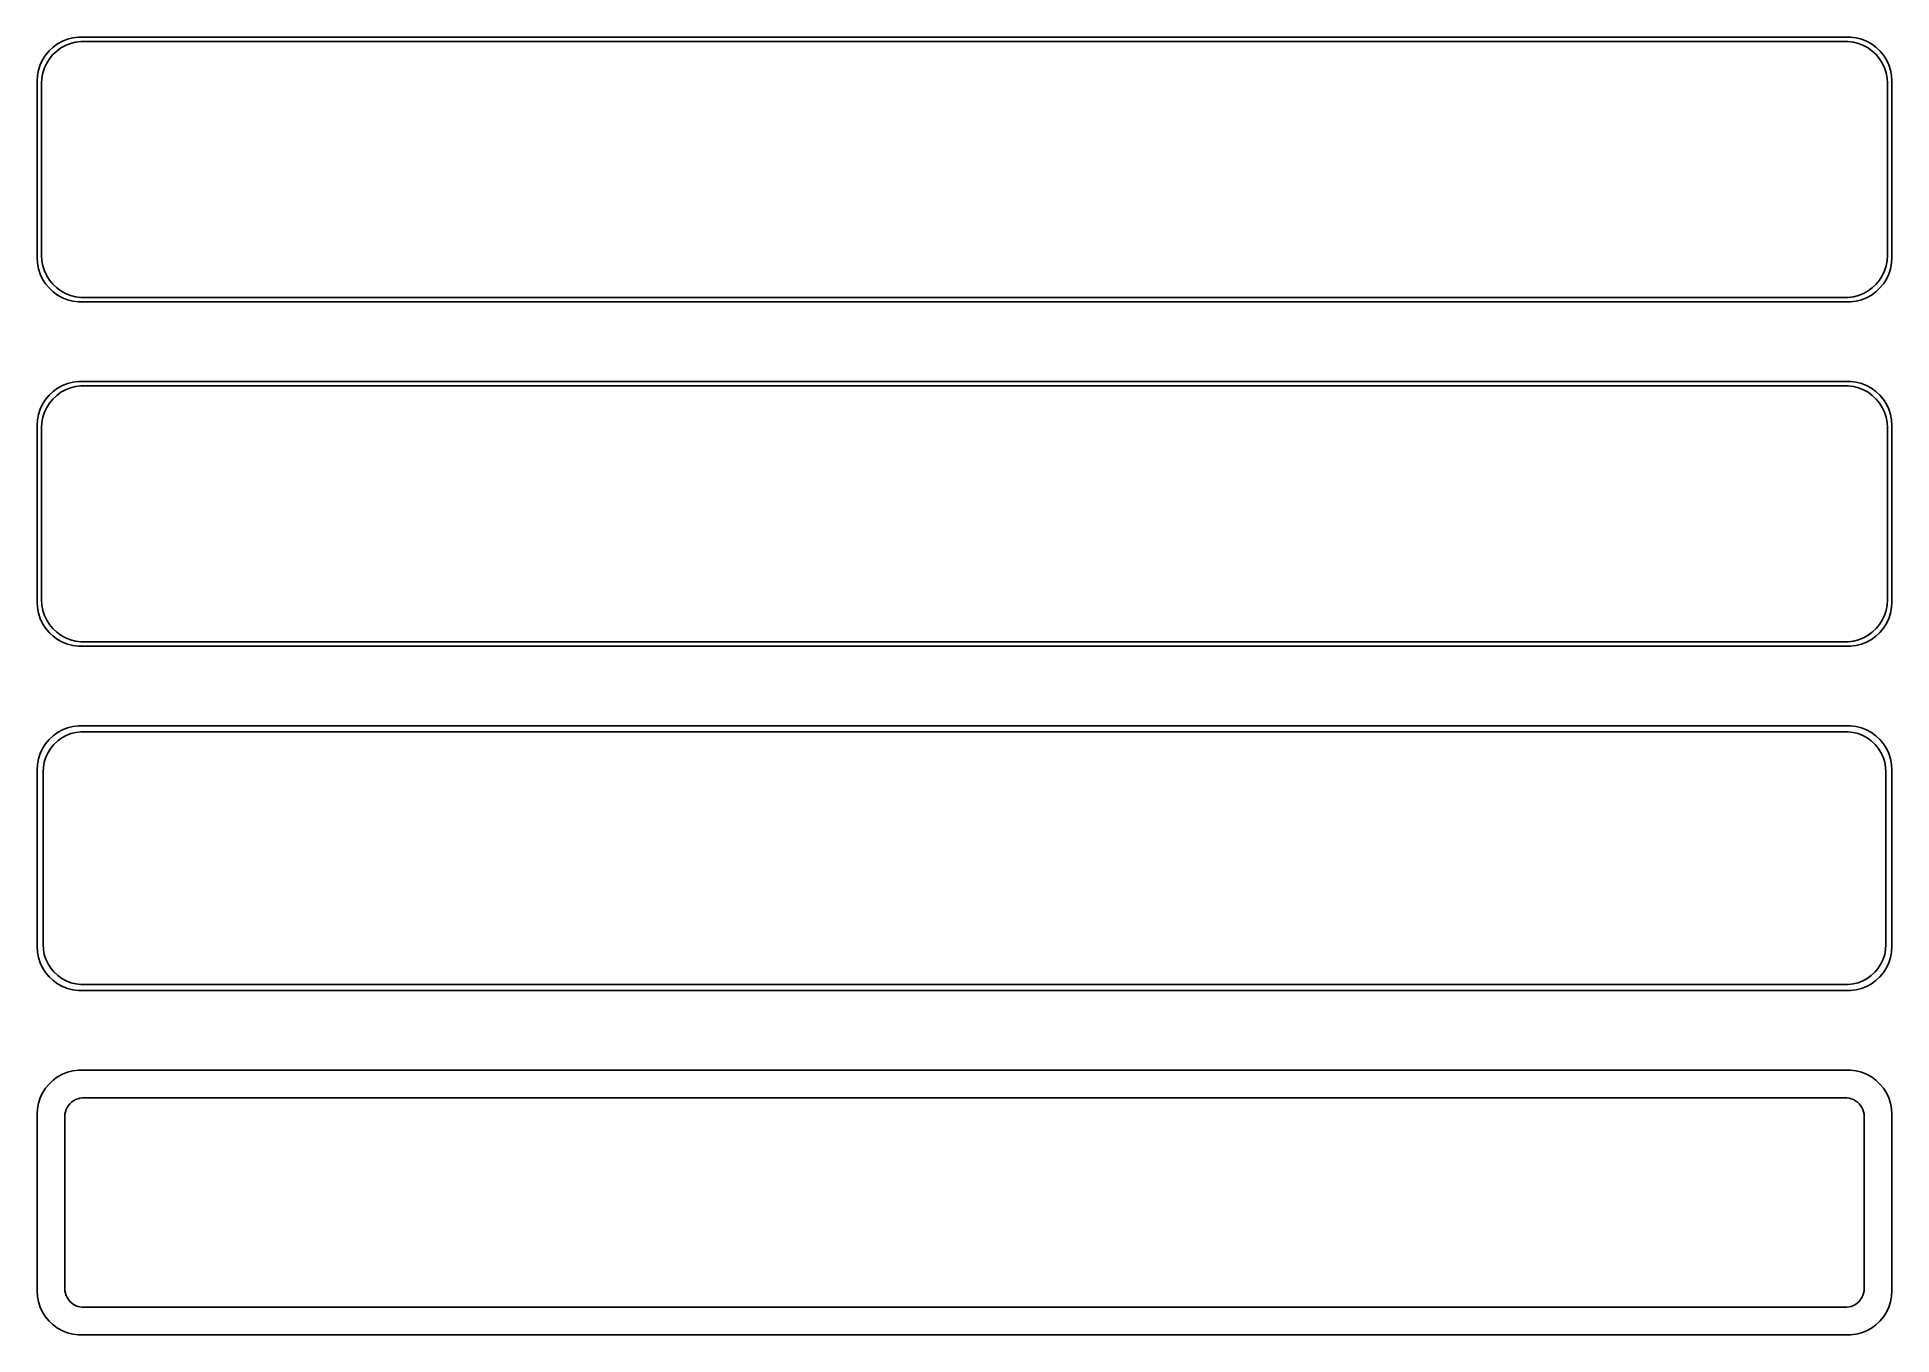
# Model space of a CAD drawing. Header units: metres. Extents: x -105 to 105, y 141 to 288.
import ezdxf

# ---------------------------------------------------------------- set-up
doc = ezdxf.new("R2010")
doc.units = ezdxf.units.M

msp = doc.modelspace()

# ---------------------------------------------------------------- linework, layer by layer
for p, q in [((-101.545, 287.755), (-102.129, 287.524)), ((-100.937, 287.911), (-101.545, 287.755)), ((-100.314, 287.99), (-100.937, 287.911)), ((100.314, 287.99), (-100.314, 287.99)), ((100.937, 287.911), (100.314, 287.99)), ((101.545, 287.755), (100.937, 287.911)), ((102.129, 287.524), (101.545, 287.755)), ((-104.045, 285.939), (-104.382, 285.409)), ((-103.645, 286.423), (-104.045, 285.939)), ((-103.187, 286.853), (-103.645, 286.423)), ((-103.593, 285.542), (-103.213, 286.002)), ((-103.213, 286.002), (-102.778, 286.41)), ((-102.679, 287.222), (-103.187, 286.853)), ((-102.778, 286.41), (-102.295, 286.761)), ((-102.129, 287.524), (-102.679, 287.222)), ((-102.295, 286.761), (-101.772, 287.048)), ((-101.772, 287.048), (-101.218, 287.268)), ((-101.218, 287.268), (-100.64, 287.416)), ((-100.64, 287.416), (-100.048, 287.491)), ((-100.048, 287.491), (100.048, 287.491)), ((100.048, 287.491), (100.64, 287.416)), ((100.64, 287.416), (101.218, 287.268)), ((101.218, 287.268), (101.772, 287.048)), ((101.772, 287.048), (102.295, 286.761)), ((102.679, 287.222), (102.129, 287.524)), ((102.295, 286.761), (102.778, 286.41)), ((103.187, 286.853), (102.679, 287.222)), ((102.778, 286.41), (103.213, 286.002)), ((103.645, 286.423), (103.187, 286.853)), ((103.213, 286.002), (103.593, 285.542)), ((104.045, 285.939), (103.645, 286.423)), ((104.382, 285.409), (104.045, 285.939)), ((-104.961, 283.627), (-105, 283)), ((-104.843, 284.243), (-104.961, 283.627)), ((-104.649, 284.841), (-104.843, 284.243)), ((-104.382, 285.409), (-104.649, 284.841)), ((-104.463, 283.345), (-104.351, 283.931)), ((-104.351, 283.931), (-104.166, 284.499)), ((-104.166, 284.499), (-103.912, 285.038)), ((-103.912, 285.038), (-103.593, 285.542)), ((103.593, 285.542), (103.912, 285.038)), ((103.912, 285.038), (104.166, 284.499)), ((104.166, 284.499), (104.351, 283.931)), ((104.351, 283.931), (104.463, 283.345)), ((104.649, 284.841), (104.382, 285.409)), ((104.843, 284.243), (104.649, 284.841)), ((104.961, 283.627), (104.843, 284.243)), ((105, 283), (104.961, 283.627)), ((-105, 283), (-105, 263)), ((-104.5, 282.75), (-104.463, 283.345)), ((-104.5, 263.25), (-104.5, 282.75)), ((104.463, 283.345), (104.5, 282.75)), ((104.5, 282.75), (104.5, 263.25)), ((105, 263), (105, 283)), ((-105, 263), (-104.961, 262.373)), ((-104.463, 262.655), (-104.5, 263.25)), ((-104.351, 262.069), (-104.463, 262.655)), ((104.463, 262.655), (104.351, 262.069)), ((104.5, 263.25), (104.463, 262.655)), ((104.961, 262.373), (105, 263)), ((-104.961, 262.373), (-104.843, 261.757)), ((-104.843, 261.757), (-104.649, 261.159)), ((-104.649, 261.159), (-104.382, 260.591)), ((-104.382, 260.591), (-104.045, 260.061)), ((-104.166, 261.501), (-104.351, 262.069)), ((-103.912, 260.962), (-104.166, 261.501)), ((-103.593, 260.458), (-103.912, 260.962)), ((-103.213, 259.998), (-103.593, 260.458)), ((103.593, 260.458), (103.213, 259.998)), ((103.912, 260.962), (103.593, 260.458)), ((104.166, 261.501), (103.912, 260.962)), ((104.045, 260.061), (104.382, 260.591)), ((104.351, 262.069), (104.166, 261.501)), ((104.382, 260.591), (104.649, 261.159)), ((104.649, 261.159), (104.843, 261.757)), ((104.843, 261.757), (104.961, 262.373)), ((-104.045, 260.061), (-103.645, 259.577)), ((-103.645, 259.577), (-103.187, 259.147)), ((-102.778, 259.59), (-103.213, 259.998)), ((-103.187, 259.147), (-102.679, 258.778)), ((-102.295, 259.239), (-102.778, 259.59)), ((-102.679, 258.778), (-102.129, 258.476)), ((-101.772, 258.952), (-102.295, 259.239)), ((-102.129, 258.476), (-101.545, 258.245)), ((-101.218, 258.732), (-101.772, 258.952)), ((-100.64, 258.584), (-101.218, 258.732)), ((-100.048, 258.509), (-100.64, 258.584)), ((100.048, 258.509), (-100.048, 258.509)), ((100.64, 258.584), (100.048, 258.509)), ((101.218, 258.732), (100.64, 258.584)), ((101.772, 258.952), (101.218, 258.732)), ((101.545, 258.245), (102.129, 258.476)), ((102.295, 259.239), (101.772, 258.952)), ((102.129, 258.476), (102.679, 258.778)), ((102.778, 259.59), (102.295, 259.239)), ((102.679, 258.778), (103.187, 259.147)), ((103.213, 259.998), (102.778, 259.59)), ((103.187, 259.147), (103.645, 259.577)), ((103.645, 259.577), (104.045, 260.061)), ((-101.545, 258.245), (-100.937, 258.089)), ((-100.937, 258.089), (-100.314, 258.01)), ((-100.314, 258.01), (100.314, 258.01)), ((100.314, 258.01), (100.937, 258.089)), ((100.937, 258.089), (101.545, 258.245)), ((-103.187, 247.853), (-103.645, 247.423)), ((-102.679, 248.222), (-103.187, 247.853)), ((-102.129, 248.524), (-102.679, 248.222)), ((-102.295, 247.761), (-101.772, 248.048)), ((-101.545, 248.755), (-102.129, 248.524)), ((-101.772, 248.048), (-101.218, 248.268)), ((-100.937, 248.911), (-101.545, 248.755)), ((-101.218, 248.268), (-100.64, 248.416)), ((-100.314, 248.99), (-100.937, 248.911)), ((-100.64, 248.416), (-100.048, 248.491)), ((100.314, 248.99), (-100.314, 248.99)), ((-100.048, 248.491), (100.048, 248.491)), ((100.048, 248.491), (100.64, 248.416)), ((100.937, 248.911), (100.314, 248.99)), ((100.64, 248.416), (101.218, 248.268)), ((101.545, 248.755), (100.937, 248.911)), ((101.218, 248.268), (101.772, 248.048)), ((102.129, 248.524), (101.545, 248.755)), ((101.772, 248.048), (102.295, 247.761)), ((102.679, 248.222), (102.129, 248.524)), ((103.187, 247.853), (102.679, 248.222)), ((103.645, 247.423), (103.187, 247.853)), ((-104.649, 245.841), (-104.843, 245.243)), ((-104.382, 246.409), (-104.649, 245.841)), ((-104.045, 246.939), (-104.382, 246.409)), ((-104.166, 245.499), (-103.912, 246.038)), ((-103.645, 247.423), (-104.045, 246.939)), ((-103.912, 246.038), (-103.593, 246.542)), ((-103.593, 246.542), (-103.213, 247.002)), ((-103.213, 247.002), (-102.778, 247.41)), ((-102.778, 247.41), (-102.295, 247.761)), ((102.295, 247.761), (102.778, 247.41)), ((102.778, 247.41), (103.213, 247.002)), ((103.213, 247.002), (103.593, 246.542)), ((103.593, 246.542), (103.912, 246.038)), ((104.045, 246.939), (103.645, 247.423)), ((103.912, 246.038), (104.166, 245.499)), ((104.382, 246.409), (104.045, 246.939)), ((104.649, 245.841), (104.382, 246.409)), ((104.843, 245.243), (104.649, 245.841)), ((-104.961, 244.627), (-105, 244)), ((-105, 244), (-105, 224)), ((-104.843, 245.243), (-104.961, 244.627)), ((-104.5, 243.75), (-104.463, 244.345)), ((-104.5, 224.25), (-104.5, 243.75)), ((-104.463, 244.345), (-104.351, 244.931)), ((-104.351, 244.931), (-104.166, 245.499)), ((104.166, 245.499), (104.351, 244.931)), ((104.351, 244.931), (104.463, 244.345)), ((104.463, 244.345), (104.5, 243.75)), ((104.5, 243.75), (104.5, 224.25)), ((104.961, 244.627), (104.843, 245.243)), ((105, 244), (104.961, 244.627)), ((105, 224), (105, 244)), ((-105, 224), (-104.961, 223.373)), ((-104.961, 223.373), (-104.843, 222.757)), ((-104.843, 222.757), (-104.649, 222.159)), ((-104.463, 223.655), (-104.5, 224.25)), ((-104.351, 223.069), (-104.463, 223.655)), ((-104.166, 222.501), (-104.351, 223.069)), ((104.351, 223.069), (104.166, 222.501)), ((104.463, 223.655), (104.351, 223.069)), ((104.5, 224.25), (104.463, 223.655)), ((104.649, 222.159), (104.843, 222.757)), ((104.843, 222.757), (104.961, 223.373)), ((104.961, 223.373), (105, 224)), ((-104.649, 222.159), (-104.382, 221.591)), ((-104.382, 221.591), (-104.045, 221.061)), ((-103.912, 221.962), (-104.166, 222.501)), ((-104.045, 221.061), (-103.645, 220.577)), ((-103.593, 221.458), (-103.912, 221.962)), ((-103.645, 220.577), (-103.187, 220.147)), ((-103.213, 220.998), (-103.593, 221.458)), ((-102.778, 220.59), (-103.213, 220.998)), ((-102.295, 220.239), (-102.778, 220.59)), ((102.778, 220.59), (102.295, 220.239)), ((103.213, 220.998), (102.778, 220.59)), ((103.187, 220.147), (103.645, 220.577)), ((103.593, 221.458), (103.213, 220.998)), ((103.912, 221.962), (103.593, 221.458)), ((103.645, 220.577), (104.045, 221.061)), ((104.166, 222.501), (103.912, 221.962)), ((104.045, 221.061), (104.382, 221.591)), ((104.382, 221.591), (104.649, 222.159)), ((-103.187, 220.147), (-102.679, 219.778)), ((-102.679, 219.778), (-102.129, 219.476)), ((-101.772, 219.952), (-102.295, 220.239)), ((-102.129, 219.476), (-101.545, 219.245)), ((-101.218, 219.732), (-101.772, 219.952)), ((-101.545, 219.245), (-100.937, 219.089)), ((-100.64, 219.584), (-101.218, 219.732)), ((-100.937, 219.089), (-100.314, 219.01)), ((-100.048, 219.509), (-100.64, 219.584)), ((-100.314, 219.01), (100.314, 219.01)), ((100.048, 219.509), (-100.048, 219.509)), ((100.64, 219.584), (100.048, 219.509)), ((100.314, 219.01), (100.937, 219.089)), ((101.218, 219.732), (100.64, 219.584)), ((100.937, 219.089), (101.545, 219.245)), ((101.772, 219.952), (101.218, 219.732)), ((101.545, 219.245), (102.129, 219.476)), ((102.295, 220.239), (101.772, 219.952)), ((102.129, 219.476), (102.679, 219.778)), ((102.679, 219.778), (103.187, 220.147)), ((-104.045, 207.939), (-104.382, 207.409)), ((-103.645, 208.423), (-104.045, 207.939)), ((-103.187, 208.853), (-103.645, 208.423)), ((-102.679, 209.222), (-103.187, 208.853)), ((-103.088, 207.884), (-102.668, 208.278)), ((-102.129, 209.524), (-102.679, 209.222)), ((-102.668, 208.278), (-102.203, 208.616)), ((-102.203, 208.616), (-101.699, 208.893)), ((-101.545, 209.755), (-102.129, 209.524)), ((-101.699, 208.893), (-101.165, 209.104)), ((-100.937, 209.911), (-101.545, 209.755)), ((-101.165, 209.104), (-100.608, 209.247)), ((-100.314, 209.99), (-100.937, 209.911)), ((-100.608, 209.247), (-100.037, 209.319)), ((100.314, 209.99), (-100.314, 209.99)), ((-100.037, 209.319), (100.037, 209.319)), ((100.037, 209.319), (100.608, 209.247)), ((100.937, 209.911), (100.314, 209.99)), ((100.608, 209.247), (101.165, 209.104)), ((101.545, 209.755), (100.937, 209.911)), ((101.165, 209.104), (101.699, 208.893)), ((102.129, 209.524), (101.545, 209.755)), ((101.699, 208.893), (102.203, 208.616)), ((102.679, 209.222), (102.129, 209.524)), ((102.203, 208.616), (102.668, 208.278)), ((102.668, 208.278), (103.088, 207.884)), ((103.187, 208.853), (102.679, 209.222)), ((103.645, 208.423), (103.187, 208.853)), ((104.045, 207.939), (103.645, 208.423)), ((104.382, 207.409), (104.045, 207.939)), ((-104.843, 206.243), (-104.961, 205.627)), ((-104.649, 206.841), (-104.843, 206.243)), ((-104.382, 207.409), (-104.649, 206.841)), ((-104.292, 205.324), (-104.185, 205.889)), ((-104.185, 205.889), (-104.007, 206.435)), ((-104.007, 206.435), (-103.762, 206.956)), ((-103.762, 206.956), (-103.454, 207.441)), ((-103.454, 207.441), (-103.088, 207.884)), ((103.088, 207.884), (103.454, 207.441)), ((103.454, 207.441), (103.762, 206.956)), ((103.762, 206.956), (104.007, 206.435)), ((104.007, 206.435), (104.185, 205.889)), ((104.185, 205.889), (104.292, 205.324)), ((104.649, 206.841), (104.382, 207.409)), ((104.843, 206.243), (104.649, 206.841)), ((104.961, 205.627), (104.843, 206.243)), ((-104.961, 205.627), (-105, 205)), ((-105, 205), (-105, 185)), ((-104.328, 204.75), (-104.292, 205.324)), ((-104.328, 185.25), (-104.328, 204.75)), ((104.292, 205.324), (104.328, 204.75)), ((104.328, 204.75), (104.328, 185.25)), ((105, 205), (104.961, 205.627)), ((105, 185), (105, 205)), ((-105, 185), (-104.961, 184.373)), ((-104.292, 184.676), (-104.328, 185.25)), ((104.328, 185.25), (104.292, 184.676)), ((104.961, 184.373), (105, 185)), ((-104.961, 184.373), (-104.843, 183.757)), ((-104.843, 183.757), (-104.649, 183.159)), ((-104.649, 183.159), (-104.382, 182.591)), ((-104.185, 184.111), (-104.292, 184.676)), ((-104.007, 183.565), (-104.185, 184.111)), ((-103.762, 183.044), (-104.007, 183.565)), ((-103.454, 182.559), (-103.762, 183.044)), ((103.762, 183.044), (103.454, 182.559)), ((104.007, 183.565), (103.762, 183.044)), ((104.185, 184.111), (104.007, 183.565)), ((104.292, 184.676), (104.185, 184.111)), ((104.382, 182.591), (104.649, 183.159)), ((104.649, 183.159), (104.843, 183.757)), ((104.843, 183.757), (104.961, 184.373)), ((-104.382, 182.591), (-104.045, 182.061)), ((-104.045, 182.061), (-103.645, 181.577)), ((-103.645, 181.577), (-103.187, 181.147)), ((-103.088, 182.116), (-103.454, 182.559)), ((-103.187, 181.147), (-102.679, 180.778)), ((-102.668, 181.722), (-103.088, 182.116)), ((-102.679, 180.778), (-102.129, 180.476)), ((-102.203, 181.384), (-102.668, 181.722)), ((-101.699, 181.107), (-102.203, 181.384)), ((-101.165, 180.896), (-101.699, 181.107)), ((-100.608, 180.753), (-101.165, 180.896)), ((-100.037, 180.681), (-100.608, 180.753)), ((100.037, 180.681), (-100.037, 180.681)), ((100.608, 180.753), (100.037, 180.681)), ((101.165, 180.896), (100.608, 180.753)), ((101.699, 181.107), (101.165, 180.896)), ((102.203, 181.384), (101.699, 181.107)), ((102.129, 180.476), (102.679, 180.778)), ((102.668, 181.722), (102.203, 181.384)), ((103.088, 182.116), (102.668, 181.722)), ((102.679, 180.778), (103.187, 181.147)), ((103.454, 182.559), (103.088, 182.116)), ((103.187, 181.147), (103.645, 181.577)), ((103.645, 181.577), (104.045, 182.061)), ((104.045, 182.061), (104.382, 182.591)), ((-102.129, 180.476), (-101.545, 180.245)), ((-101.545, 180.245), (-100.937, 180.089)), ((-100.937, 180.089), (-100.314, 180.01)), ((-100.314, 180.01), (100.314, 180.01)), ((100.314, 180.01), (100.937, 180.089)), ((100.937, 180.089), (101.545, 180.245)), ((101.545, 180.245), (102.129, 180.476)), ((-102.679, 170.222), (-103.187, 169.853)), ((-102.129, 170.524), (-102.679, 170.222)), ((-101.545, 170.755), (-102.129, 170.524)), ((-100.937, 170.911), (-101.545, 170.755)), ((-100.314, 170.99), (-100.937, 170.911)), ((100.314, 170.99), (-100.314, 170.99)), ((100.937, 170.911), (100.314, 170.99)), ((101.545, 170.755), (100.937, 170.911)), ((102.129, 170.524), (101.545, 170.755)), ((102.679, 170.222), (102.129, 170.524)), ((103.187, 169.853), (102.679, 170.222)), ((-104.382, 168.409), (-104.649, 167.841)), ((-104.045, 168.939), (-104.382, 168.409)), ((-103.645, 169.423), (-104.045, 168.939)), ((-103.187, 169.853), (-103.645, 169.423)), ((103.645, 169.423), (103.187, 169.853)), ((104.045, 168.939), (103.645, 169.423)), ((104.382, 168.409), (104.045, 168.939)), ((104.649, 167.841), (104.382, 168.409)), ((-104.961, 166.627), (-105, 166)), ((-105, 166), (-105, 146)), ((-104.843, 167.243), (-104.961, 166.627)), ((-104.649, 167.841), (-104.843, 167.243)), ((-101.86, 165.75), (-101.843, 166.014)), ((-101.843, 166.014), (-101.793, 166.275)), ((-101.793, 166.275), (-101.711, 166.527)), ((-101.711, 166.527), (-101.599, 166.766)), ((-101.599, 166.766), (-101.457, 166.99)), ((-101.457, 166.99), (-101.288, 167.194)), ((-101.288, 167.194), (-101.095, 167.375)), ((-101.095, 167.375), (-100.88, 167.531)), ((-100.88, 167.531), (-100.648, 167.659)), ((-100.648, 167.659), (-100.402, 167.756)), ((-100.402, 167.756), (-100.145, 167.822)), ((-100.145, 167.822), (-99.882, 167.855)), ((-99.882, 167.855), (99.882, 167.855)), ((99.882, 167.855), (100.145, 167.822)), ((100.145, 167.822), (100.402, 167.756)), ((100.402, 167.756), (100.648, 167.659)), ((100.648, 167.659), (100.88, 167.531)), ((100.88, 167.531), (101.095, 167.375)), ((101.095, 167.375), (101.288, 167.194)), ((101.288, 167.194), (101.457, 166.99)), ((101.457, 166.99), (101.599, 166.766)), ((101.599, 166.766), (101.711, 166.527)), ((101.711, 166.527), (101.793, 166.275)), ((101.793, 166.275), (101.843, 166.014)), ((101.843, 166.014), (101.86, 165.75)), ((104.843, 167.243), (104.649, 167.841)), ((104.961, 166.627), (104.843, 167.243)), ((105, 166), (104.961, 166.627)), ((105, 146), (105, 166)), ((-101.86, 146.25), (-101.86, 165.75)), ((101.86, 165.75), (101.86, 146.25)), ((-105, 146), (-104.961, 145.373)), ((-104.961, 145.373), (-104.843, 144.757)), ((-101.843, 145.986), (-101.86, 146.25)), ((-101.793, 145.725), (-101.843, 145.986)), ((-101.711, 145.473), (-101.793, 145.725)), ((-101.599, 145.234), (-101.711, 145.473)), ((-101.457, 145.01), (-101.599, 145.234)), ((-101.288, 144.806), (-101.457, 145.01)), ((101.457, 145.01), (101.288, 144.806)), ((101.599, 145.234), (101.457, 145.01)), ((101.711, 145.473), (101.599, 145.234)), ((101.793, 145.725), (101.711, 145.473)), ((101.843, 145.986), (101.793, 145.725)), ((101.86, 146.25), (101.843, 145.986)), ((104.843, 144.757), (104.961, 145.373)), ((104.961, 145.373), (105, 146)), ((-104.843, 144.757), (-104.649, 144.159)), ((-104.649, 144.159), (-104.382, 143.591)), ((-104.382, 143.591), (-104.045, 143.061)), ((-104.045, 143.061), (-103.645, 142.577)), ((-101.095, 144.625), (-101.288, 144.806)), ((-100.88, 144.469), (-101.095, 144.625)), ((-100.648, 144.341), (-100.88, 144.469)), ((-100.402, 144.244), (-100.648, 144.341)), ((-100.145, 144.178), (-100.402, 144.244)), ((-99.882, 144.145), (-100.145, 144.178)), ((99.882, 144.145), (-99.882, 144.145)), ((100.145, 144.178), (99.882, 144.145)), ((100.402, 144.244), (100.145, 144.178)), ((100.648, 144.341), (100.402, 144.244)), ((100.88, 144.469), (100.648, 144.341)), ((101.095, 144.625), (100.88, 144.469)), ((101.288, 144.806), (101.095, 144.625)), ((103.645, 142.577), (104.045, 143.061)), ((104.045, 143.061), (104.382, 143.591)), ((104.382, 143.591), (104.649, 144.159)), ((104.649, 144.159), (104.843, 144.757)), ((-103.645, 142.577), (-103.187, 142.147)), ((-103.187, 142.147), (-102.679, 141.778)), ((-102.679, 141.778), (-102.129, 141.476)), ((-102.129, 141.476), (-101.545, 141.245)), ((-101.545, 141.245), (-100.937, 141.089)), ((-100.937, 141.089), (-100.314, 141.01)), ((-100.314, 141.01), (100.314, 141.01)), ((100.314, 141.01), (100.937, 141.089)), ((100.937, 141.089), (101.545, 141.245)), ((101.545, 141.245), (102.129, 141.476)), ((102.129, 141.476), (102.679, 141.778)), ((102.679, 141.778), (103.187, 142.147)), ((103.187, 142.147), (103.645, 142.577))]:
    msp.add_line(p, q)

doc.saveas('drawing.dxf')
